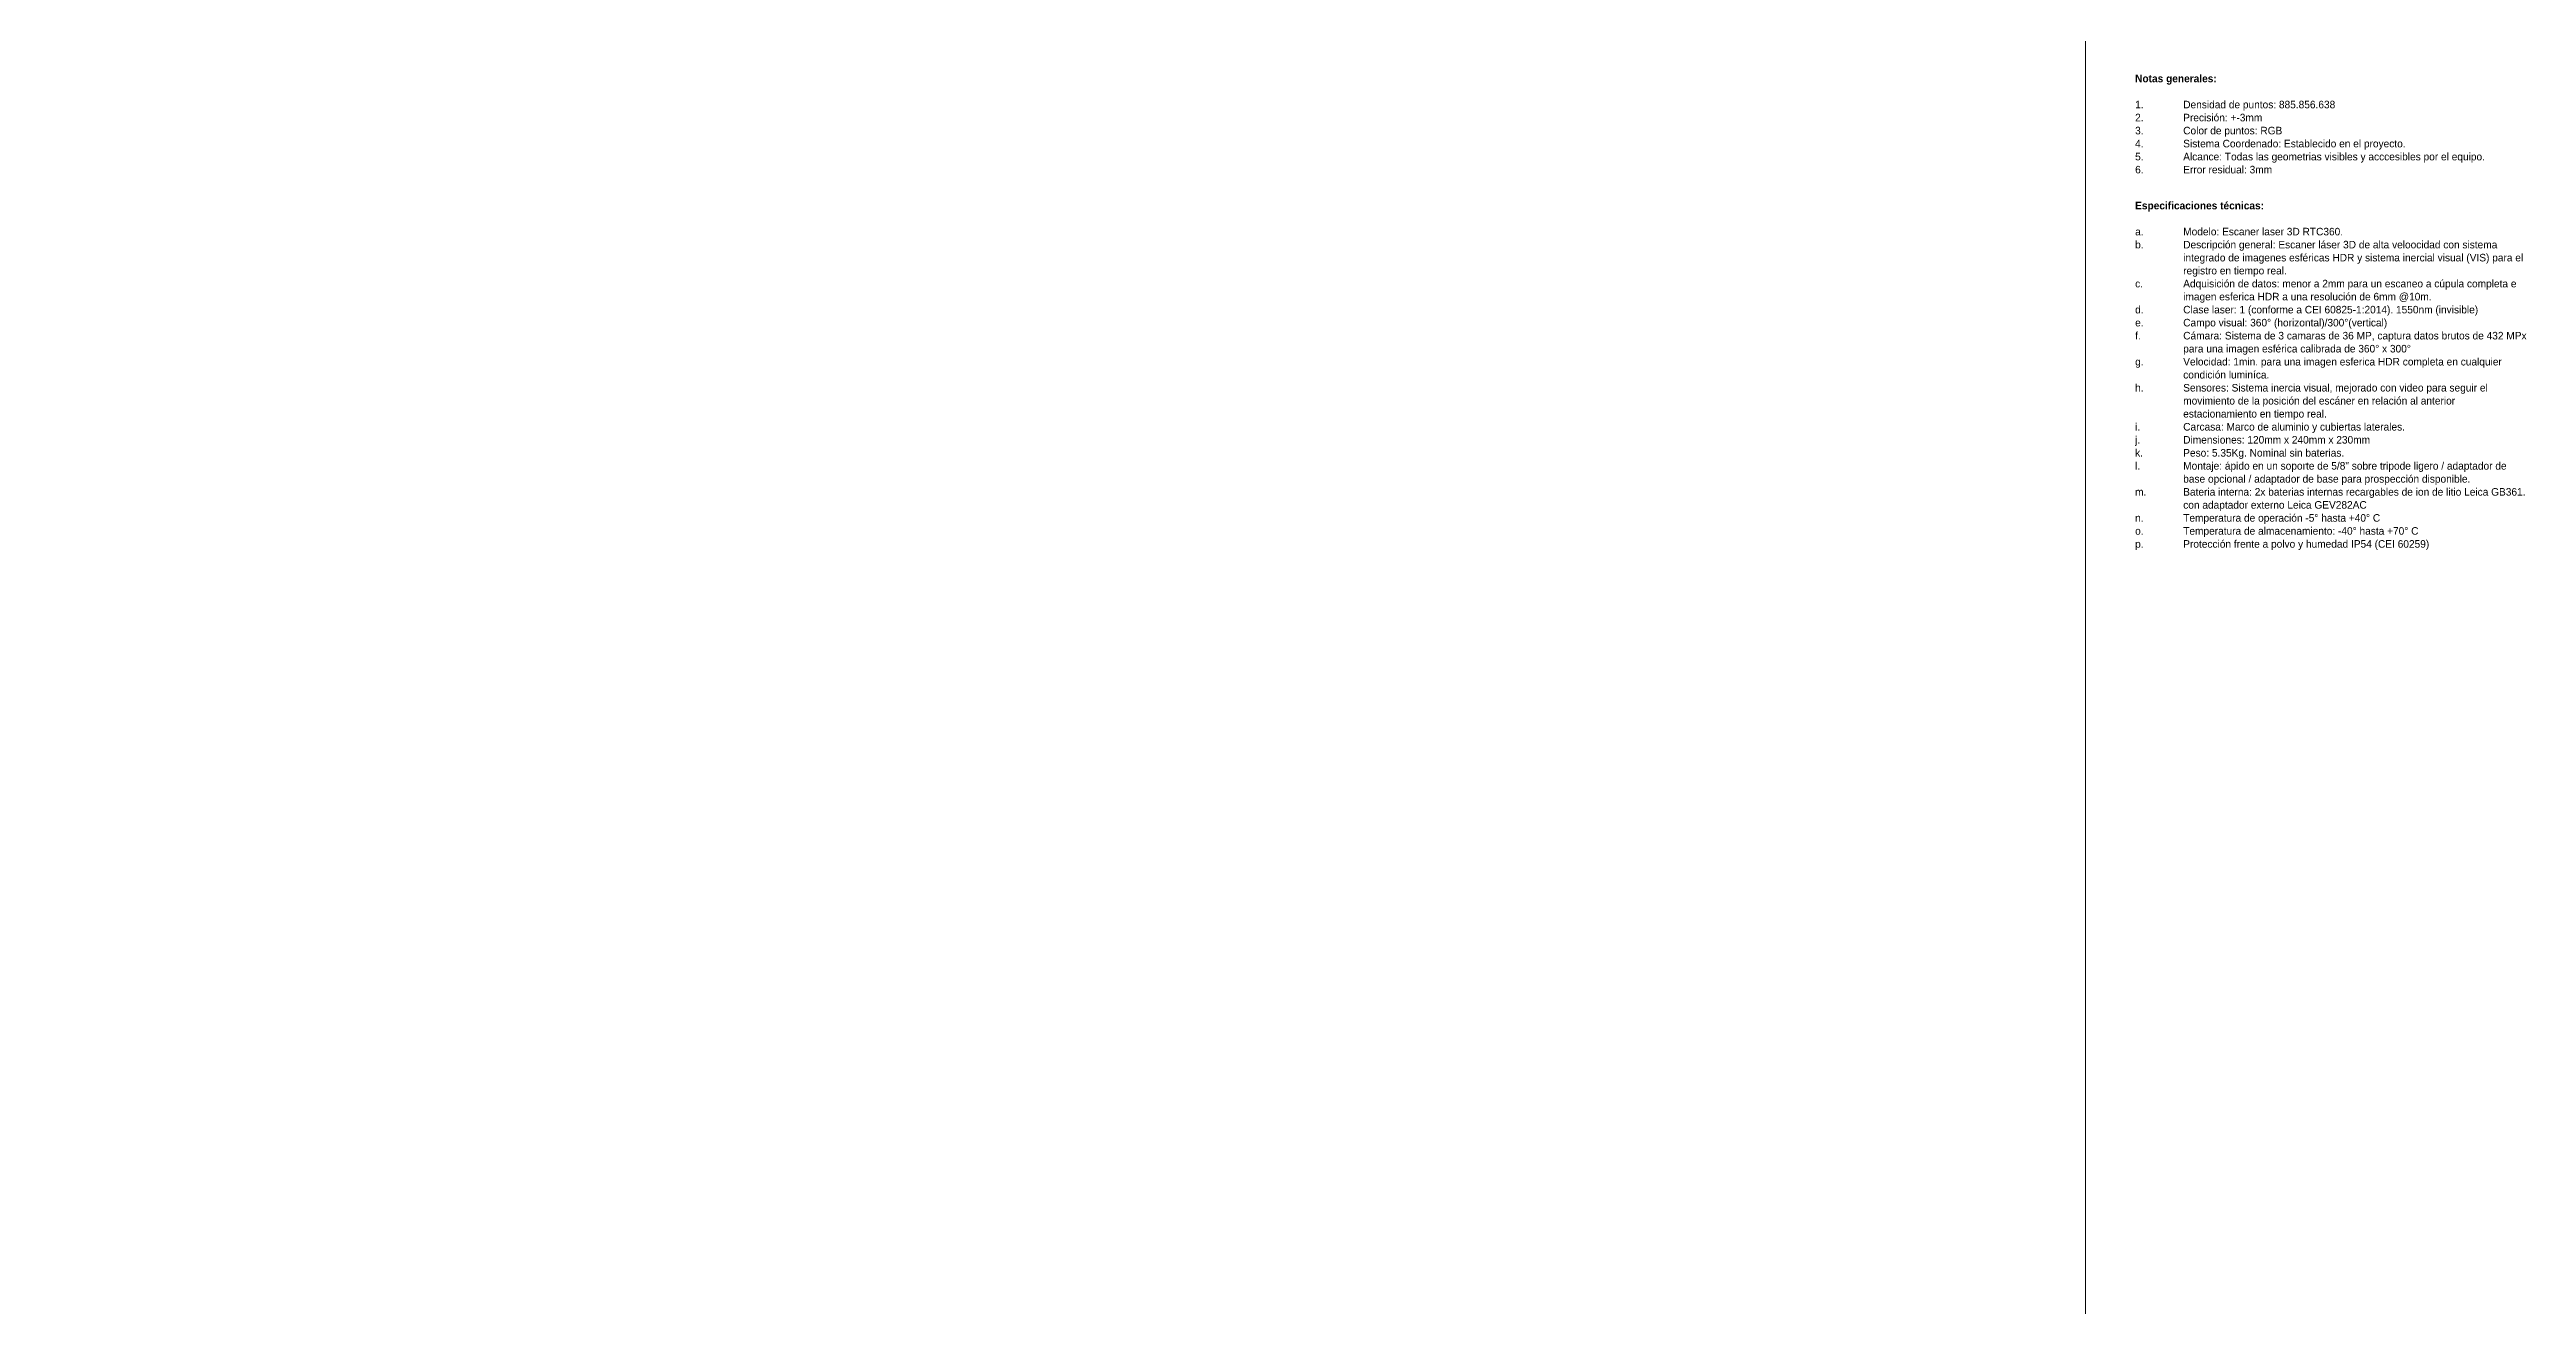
# Model space of a CAD drawing. Header units: metres. Extents: x -223 to 290, y -76 to 118.
# Drawn here: x 256.9 to 289.6, y -10.26 to 6.33 of the extents above; entities that cross this region are included whole.
import ezdxf

# ---------------------------------------------------------------- set-up
doc = ezdxf.new("R2010")
doc.units = ezdxf.units.M
doc.linetypes.add('Dash', pattern=[0.00635, 0.003175, -0.003175])
for name, color, linetype, lineweight in [('A-DETL-THIN', 7, 'Continuous', 9), ('G-ANNO-REFR', 7, 'Dash', 9), ('G-ANNO-TEXT', 7, 'Continuous', 9)]:
    doc.layers.add(name, color=color, linetype=linetype, lineweight=lineweight)
doc.styles.add('Century Gothic_1', font='GOTHIC.TTF', dxfattribs={"height": 0.1})
doc.styles.add('Century Gothic_B', font='GOTHICB.TTF', dxfattribs={"height": 0.1})
picture_1 = doc.add_image_def('image1.jpg', size_in_pixel=(9335, 9797))

msp = doc.modelspace()

# ---------------------------------------------------------------- linework, layer by layer
at = {"layer": 'A-DETL-THIN'}
msp.add_line((283.778, 45.33), (283.778, -65.856), dxfattribs=at)

# ---------------------------------------------------------------- texts
at = {"layer": 'G-ANNO-TEXT', "char_height": 0.1, "attachment_point": 1}
for s, insert, width, style in [('Notas generales:', (284.435, 6), 1.41498, 'Century Gothic_B'), ('1.', (284.435, 5.656), 0.7697, 'Century Gothic_1'), ('Densidad de puntos: 885.856.638', (285.07, 5.656), 2.72975, 'Century Gothic_1'), ('3.', (284.435, 5.312), 0.7697, 'Century Gothic_1'), ('2.', (284.435, 5.484), 0.7697, 'Century Gothic_1'), ('Color de puntos: RGB', (285.07, 5.312), 1.78375, 'Century Gothic_1'), ('Precisión: +-3mm', (285.07, 5.484), 1.41097, 'Century Gothic_1'), ('4.', (284.435, 5.14), 0.7697, 'Century Gothic_1'), ('5.', (284.435, 4.968), 0.7697, 'Century Gothic_1'), ('Alcance: Todas las geometrias visibles y acccesibles por el equipo.', (285.07, 4.968), 5.57974, 'Century Gothic_1'), ('Sistema Coordenado: Establecido en el proyecto.', (285.07, 5.14), 4.16477, 'Century Gothic_1'), ('6.', (284.435, 4.796), 0.7697, 'Century Gothic_1'), ('Error residual: 3mm', (285.07, 4.796), 1.5673, 'Century Gothic_1'), ('Especificaciones técnicas:', (284.435, 4.321), 2.22869, 'Century Gothic_B'), ('a.', (284.435, 3.977), 0.7697, 'Century Gothic_1'), ('Modelo: Escaner laser 3D RTC360.', (285.07, 3.977), 2.80591, 'Century Gothic_1'), ('b.', (284.435, 3.805), 0.7697, 'Century Gothic_1'), ('integrado de imagenes esféricas HDR y sistema inercial visual (VIS) para el ', (285.07, 3.633), 6.24114, 'Century Gothic_1'), ('Descripción general: Escaner láser 3D de alta veloocidad con sistema ', (285.07, 3.805), 5.90844, 'Century Gothic_1'), ('Adquisición de datos: menor a 2mm para un escaneo a cúpula completa e ', (285.07, 3.29), 6.40147, 'Century Gothic_1'), ('registro en tiempo real.', (285.07, 3.461), 1.92405, 'Century Gothic_1'), ('c.', (284.435, 3.29), 0.7697, 'Century Gothic_1'), ('d.', (284.435, 2.946), 0.7697, 'Century Gothic_1'), ('Clase laser: 1 (conforme a CEI 60825-1:2014). 1550nm (invisible)', (285.07, 2.946), 5.25907, 'Century Gothic_1'), ('imagen esferica HDR a una resolución de 6mm @10m.', (285.07, 3.118), 4.54156, 'Century Gothic_1'), ('e.', (284.435, 2.774), 0.7697, 'Century Gothic_1'), ('Campo visual: 360° (horizontal)/300°(vertical)', (285.07, 2.774), 3.76793, 'Century Gothic_1'), ('f.', (284.435, 2.602), 0.7697, 'Century Gothic_1'), ('Cámara: Sistema de 3 camaras de 36 MP, captura datos brutos de 432 MPx ', (285.07, 2.602), 6.37742, 'Century Gothic_1'), ('para una imagen esférica calibrada de 360° x 300°', (285.07, 2.43), 4.26899, 'Century Gothic_1'), ('g.', (284.435, 2.258), 0.7697, 'Century Gothic_1'), ('Velocidad: 1min. para una imagen esferica HDR completa en cualquier ', (285.07, 2.258), 6.06477, 'Century Gothic_1'), ('condición luminíca.', (285.07, 2.086), 1.64747, 'Century Gothic_1'), ('h.', (284.435, 1.914), 0.7697, 'Century Gothic_1'), ('Sensores: Sistema inercia visual, mejorado con video para seguir el ', (285.07, 1.914), 5.62384, 'Century Gothic_1'), ('movimiento de la posición del escáner en relación al anterior ', (285.07, 1.742), 5.19494, 'Century Gothic_1'), ('i.', (284.435, 1.398), 0.7697, 'Century Gothic_1'), ('estacionamiento en tiempo real. ', (285.07, 1.57), 2.78586, 'Century Gothic_1'), ('Carcasa: Marco de aluminio y cubiertas laterales.', (285.07, 1.398), 4.16477, 'Century Gothic_1'), ('j.', (284.435, 1.226), 0.7697, 'Century Gothic_1'), ('k.', (284.435, 1.054), 0.7697, 'Century Gothic_1'), ('Dimensiones: 120mm x 240mm x 230mm ', (285.07, 1.226), 3.39915, 'Century Gothic_1'), ('Peso: 5.35Kg. Nominal sin baterias.', (285.07, 1.054), 2.84599, 'Century Gothic_1'), ('l.', (284.435, 0.882), 0.7697, 'Century Gothic_1'), ('base opcional / adaptador de base para prospección disponible.', (285.07, 0.71), 5.53164, 'Century Gothic_1'), ('Montaje: ápido en un soporte de 5/8" sobre tripode ligero / adaptador de ', (285.07, 0.882), 6.2211, 'Century Gothic_1'), ('m.', (284.435, 0.538), 0.7697, 'Century Gothic_1'), ('con adaptador externo Leica GEV282AC', (285.07, 0.366), 3.43122, 'Century Gothic_1'), ('Bateria interna: 2x baterias internas recargables de ion de litio Leica GB361. ', (285.07, 0.538), 6.32932, 'Century Gothic_1'), ('o.', (284.435, 0.022), 0.7697, 'Century Gothic_1'), ('n.', (284.435, 0.194), 0.7697, 'Century Gothic_1'), ('Temperatura de operación -5° hasta +40° C', (285.07, 0.194), 3.65169, 'Century Gothic_1'), ('Temperatura de almacenamiento: -40° hasta +70° C', (285.07, 0.022), 4.38122, 'Century Gothic_1'), ('p.', (284.435, -0.15), 0.7697, 'Century Gothic_1'), ('Protección frente a polvo y humedad IP54 (CEI 60259)', (285.07, -0.15), 4.52953, 'Century Gothic_1')]:
    msp.add_mtext(s, dxfattribs=dict(at, insert=insert, width=width, style=style))

# ---------------------------------------------------------------- pictures from other files: only their frames are drawn
at = {"layer": 'G-ANNO-REFR'}
image = msp.add_image(picture_1, insert=(158.778, -75.856), size_in_units=(125, 131.186), dxfattribs=at)
image.dxf.flags = 7

doc.saveas('drawing.dxf')
